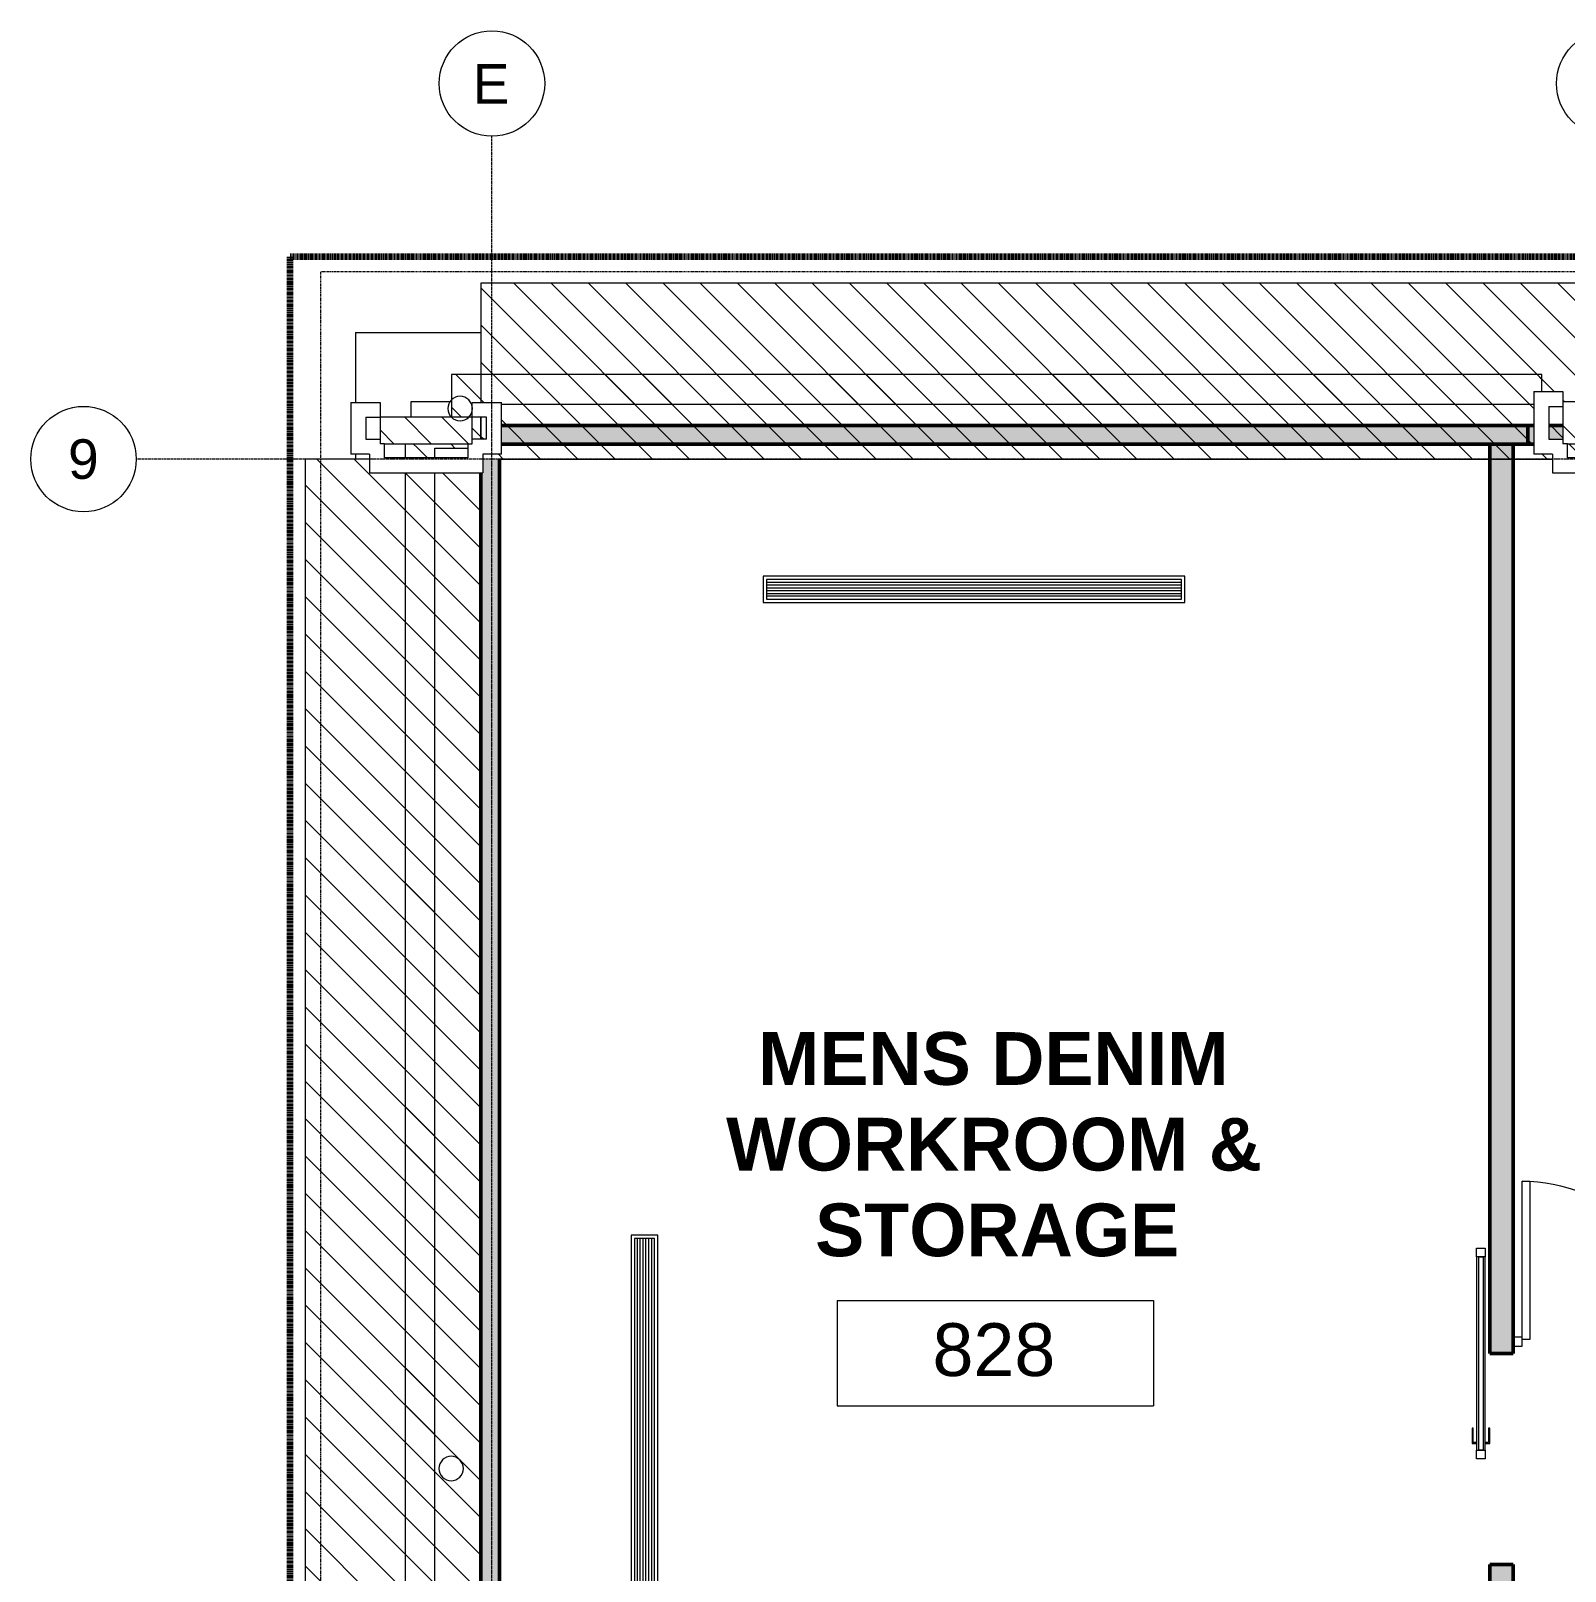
# Model space of a CAD drawing. Header units: inches. Extents: x -956 to 1409, y -1111 to 895.
# Drawn here: x -955.8 to -606.6, y 544.3 to 894.9 of the extents above; entities that cross this region are included whole.
import ezdxf

# ---------------------------------------------------------------- set-up
doc = ezdxf.new("R2010")
doc.units = ezdxf.units.IN
doc.header["$MEASUREMENT"] = 0
for name, pattern in [('Double Dash 3_8_', [0.9999999999999999, 0.3749999999999999, -0.125, 0.125, -0.125, 0.125, -0.125]), ('Double Dash 3_8__2_', [0.9999999999999999, 0.3749999999999999, -0.125, 0.125, -0.125, 0.125, -0.125]), ('Grid Line 1_4_', [0.4374999999999999, 0.2499999999999999, -0.06249999999999999, 0.06249999999999999, -0.06249999999999999])]:
    doc.linetypes.add(name, pattern=pattern)
for name, color, linetype, lineweight in [('A-AREA-IDEN', 2, 'Continuous', 9), ('A-DETL', 90, 'Continuous', 13), ('A-DETL-THIN', 151, 'Continuous', 13), ('A-DOOR', 31, 'Continuous', 13), ('A-FLOR', 192, 'Continuous', 13), ('A-GENM', 13, 'Continuous', 9), ('A-GLAZ-CWMG', 51, 'Continuous', 9), ('A-WALL', 113, 'Continuous', 13), ('A-WALL-PATT', 111, 'Continuous', 13), ('C-PROP-LINE', 91, 'Double Dash 3_8_', 20), ('I-WALL', 2, 'Continuous', 13), ('M-EQPM', 50, 'Continuous', 13), ('S-COLS', 52, 'Continuous', 13), ('S-COLS-SYMB', 171, 'Continuous', 20), ('S-GRID', 1, 'Continuous', 9), ('S-GRID-IDEN', 1, 'Continuous', 9)]:
    doc.layers.add(name, color=color, linetype=linetype, lineweight=lineweight)
doc.styles.add('Arial_1', font='arial.ttf', dxfattribs={"height": 8.999999999999991})
doc.styles.add('Arial_3', font='arial.ttf', dxfattribs={"height": 11.99999999999999})
doc.styles.add('Arial_B', font='arialbd.ttf', dxfattribs={"height": 11.99999999999999})
pattern_1 = [(135, (0, 0), (-4.242640687119286, -4.242640687119285), [])]

# ---------------------------------------------------------------- blocks, each defined once
blk = doc.blocks.new('Decorative-Pier - 8th 9in deep - Standard-V13-8TH FLOOR TELECOM UNDERFLOOR ROUTING PLAN')
at = {"layer": 'A-GENM'}
h = blk.add_hatch(dxfattribs=at)
h.set_pattern_fill('FP_20', color=53, style=0, pattern_type=2)
h.set_pattern_definition([(135, (596.57, -814.3810000000001), (-4.242640687119286, -4.242640687119285), [])])
h.paths.add_polyline_path([(9.500000000077305, -13.49999999999915), (10.49999999999932, -13.49999999999915), (10.49999999999932, -4.000000000154613), (-10.50000000000068, -4.000000000152396), (-10.50000000000068, -13.49999999999915), (1.726787400999569, -13.49999999999915)], flags=0)
at = {"layer": 'A-GENM', "color": 53}
for p, q in [((-17.14113004604804, -1.608869953868796), (-10.5000000000006, -1.608869953868796)), ((-17.14113004604804, -1.608869953868795), (-17.14113004604804, -15.89113004612678)), ((-10.5000000000006, -1.608869953868795), (-10.5000000000006, -5.00000000007342)), ((10.50000000000059, -5.000000000231218), (10.50000000000059, -1.608869954026592)), ((10.50000000000059, -1.608869954026592), (17.14113004604803, -1.608869954026592)), ((17.14113004604803, -15.89113004628458), (17.14113004604803, -1.608869954026591)), ((-13.74999999984342, -5.000000000073423), (-13.74999999984342, -12.49999999992215)), ((-13.74999999984342, -5.000000000073423), (-10.5000000000006, -5.000000000073421)), ((13.7499999998434, -5.000000000231218), (10.50000000000059, -5.000000000231218)), ((13.7499999998434, -12.50000000007995), (13.7499999998434, -5.000000000231218)), ((-13.74999999984342, -12.49999999992215), (-10.5000000000006, -12.49999999992215)), ((-10.5000000000006, -12.49999999992215), (-10.5000000000006, -13.5000000000006)), ((-9.500000000001979, -13.5000000000006), (-10.5000000000006, -13.5000000000006)), ((-9.500000000001979, -16.74999999984341), (-9.500000000001979, -13.5000000000006)), ((9.499999999846752, -13.5000000000006), (10.50000000000059, -13.5000000000006)), ((9.499999999846752, -13.5000000000006), (9.499999999846752, -16.74999999984341)), ((10.50000000000059, -13.5000000000006), (10.50000000000059, -12.50000000007995)), ((13.7499999998434, -12.50000000007995), (10.50000000000059, -12.50000000007995)), ((-12.89113004620661, -15.89113004612678), (-17.14113004604804, -15.89113004612678)), ((-12.89113004620661, -15.89113004612678), (-12.89113004620661, -20.14113004604804)), ((9.499999999846752, -16.74999999984341), (-9.500000000001977, -16.74999999984341)), ((17.14113004604803, -15.89113004628457), (12.89113004605138, -15.89113004628457)), ((12.89113004605137, -15.89113004628457), (12.89113004605137, -20.14113004604804)), ((-12.89113004620661, -20.14113004604804), (12.89113004605137, -20.14113004604804))]:
    blk.add_line(p, q, dxfattribs=at)
at = {"layer": 'S-COLS', "color": 133, "lineweight": 20}
for p, q in [((10.49999999999999, -3.999999999999997), (-10.5, -3.999999999999997)), ((-10.5, -5.000000000073418), (-10.5, -12.49999999992209)), ((10.49999999999999, -12.50000000007994), (10.49999999999999, -5.000000000231265)), ((-9.500000000001979, -13.5), (9.499999999846683, -13.5))]:
    blk.add_line(p, q, dxfattribs=at)
blk = doc.blocks.new('Decorative-Pier - 8th - Standard-V17-8TH FLOOR TELECOM UNDERFLOOR ROUTING PLAN')
at = {"layer": 'A-GENM'}
h = blk.add_hatch(dxfattribs=at)
h.set_pattern_fill('FP_26', color=53, style=0, pattern_type=2)
h.set_pattern_definition([(135, (865.8330000000001, -810.8810000000001), (-4.242640687119286, -4.242640687119285), [])])
h.paths.add_polyline_path([(5.807679873842374, -9.999999999998918), (10.49999999999906, -9.99999999984203), (10.49999999999906, -3.99999999999892), (-10.50000000000094, -3.99999999999892), (-10.50000000000094, -9.999999999998918), (-5.241561867070884, -9.999999999998918)], flags=0)
at = {"layer": 'A-GENM', "color": 53}
for p, q in [((-17.14113004604804, -0.6088699538709593), (-10.5000000000006, -0.6088699538709593)), ((-17.14113004604804, -0.6088699538709593), (-17.14113004604804, -12.39113004612894)), ((-10.5000000000006, -0.6088699538709593), (-10.5000000000006, -4.000000000075585)), ((10.50000000000059, -4.000000000074074), (10.50000000000059, -0.6088699538694485)), ((10.50000000000059, -0.6088699538694485), (17.14113004604803, -0.6088699538694485)), ((17.14113004604803, -12.39113004612743), (17.14113004604803, -0.6088699538694485)), ((-13.74999999984342, -4.000000000075586), (-13.74999999984342, -8.99999999992432)), ((-13.74999999984342, -4.000000000075586), (-10.5000000000006, -4.000000000075586)), ((13.7499999998434, -4.000000000074074), (10.50000000000059, -4.000000000074074)), ((13.7499999998434, -8.999999999922807), (13.7499999998434, -4.000000000074074)), ((-13.74999999984342, -8.99999999992432), (-10.5000000000006, -8.99999999992432)), ((-10.5000000000006, -8.99999999992432), (-10.5000000000006, -10.00000000000059)), ((-9.500000000001979, -10.00000000000059), (-10.5000000000006, -10.00000000000059)), ((-9.500000000001979, -13.24999999984341), (-9.500000000001979, -10.00000000000059)), ((9.499999999846752, -10.00000000000059), (10.50000000000059, -10.00000000000059)), ((9.499999999846752, -10.00000000000059), (9.499999999846752, -13.24999999984341)), ((10.50000000000059, -10.00000000000059), (10.50000000000059, -8.999999999922808)), ((13.7499999998434, -8.999999999922807), (10.50000000000059, -8.999999999922807)), ((-12.89113004620661, -12.39113004612894), (-17.14113004604804, -12.39113004612894)), ((-12.89113004620661, -12.39113004612894), (-12.89113004620661, -16.64113004604804)), ((9.499999999846752, -13.24999999984341), (-9.500000000001977, -13.24999999984341)), ((17.14113004604803, -12.39113004612743), (12.89113004605138, -12.39113004612743)), ((12.89113004605137, -12.39113004612743), (12.89113004605137, -16.64113004604804)), ((-12.89113004620661, -16.64113004604804), (12.89113004605137, -16.64113004604804))]:
    blk.add_line(p, q, dxfattribs=at)
at = {"layer": 'S-COLS', "color": 133, "lineweight": 20}
for p, q in [((10.49999999999999, -3.999999999999997), (-10.5, -3.999999999999997)), ((-10.5, -3.999999999999997), (-10.5, -8.999999999924329)), ((10.49999999999999, -8.999999999922888), (10.49999999999999, -3.999999999999997)), ((-9.500000000001977, -9.999999999999996), (9.499999999846763, -9.999999999999996))]:
    blk.add_line(p, q, dxfattribs=at)
blk = doc.blocks.new('Pipe-Column - Steam - insulated-4697277-8TH FLOOR TELECOM UNDERFLOOR ROUTING PLAN')
at = {"layer": 'S-COLS-SYMB', "color": 133}
for centre, start, end in [((-1.200090385580254e-14, -4.281040529658493e-16), 359.9999999999996, 179.9999999999994), ((-1.209111227524181e-14, -4.281040529658498e-16), 180.0000000000001, 359.9999999999996)]:
    blk.add_arc(centre, 2.781499999999982, start, end, dxfattribs=at)
blk = doc.blocks.new('Pipe-Column - Pipe5STD-4697328-8TH FLOOR TELECOM UNDERFLOOR ROUTING PLAN')
at = {"layer": 'S-COLS-SYMB', "color": 133}
for centre, start, end in [((-1.200090385580254e-14, -4.281040529658493e-16), 359.9999999999996, 179.9999999999994), ((-1.209111227524181e-14, -4.281040529658498e-16), 180.0000000000001, 359.9999999999996)]:
    blk.add_arc(centre, 2.781499999999982, start, end, dxfattribs=at)
blk = doc.blocks.new('Sliding-Warehouse - 4_ x 8_-4532486-8TH FLOOR TELECOM UNDERFLOOR ROUTING PLAN')
at = {"layer": 'A-DOOR', "color": 133, "lineweight": 20}
for p, q in [((-48.00000000000004, -8.687500000000261), (-46.00000000000005, -8.687500000000256)), ((-48.00000000000002, -10.68749999999739), (-48.00000000000004, -8.687500000000261)), ((-46.00000000000005, -8.687500000000256), (-46.00000000000004, -10.68749999999739)), ((-2.000000000000044, -8.687500000000112), (-4.496403249731883e-14, -8.687500000000107)), ((-2.000000000000037, -10.68749999999724), (-2.000000000000044, -8.687500000000112)), ((-4.493488914291338e-14, -8.687500000000107), (-3.847339113960424e-14, -10.68749999999724)), ((-46.00000000000004, -10.68749999999739), (-48.00000000000002, -10.68749999999739)), ((-3.847339113960424e-14, -10.68749999999724), (-2.000000000000037, -10.68749999999724))]:
    blk.add_line(p, q, dxfattribs=at)
at = {"layer": 'A-DOOR', "color": 53, "lineweight": 9}
for p, q in [((-2.000000000000044, -8.687500000000112), (-46.00000000000005, -8.687500000000256)), ((-46.00000000000004, -10.68749999999739), (-2.00000000000004, -10.68749999999724))]:
    blk.add_line(p, q, dxfattribs=at)
at = {"layer": 'A-DOOR', "color": 253}
for p, q in [((-46.00000000000004, -9.187499999999478), (-2.00000000000004, -9.187499999999478)), ((-46.00000000000004, -10.18749999999817), (-46.00000000000004, -9.187499999999478)), ((-2.00000000000004, -10.18749999999817), (-46.00000000000004, -10.18749999999817)), ((-3.50000000000006, -7.687500000000322), (-7.000000000000049, -7.687500000000322)), ((-7.000000000000049, -7.687500000000322), (-7.000000000000049, -7.937500000000323)), ((-7.000000000000049, -7.937500000000323), (-3.750000000000058, -7.937500000000323)), ((-3.750000000000058, -7.937500000000323), (-3.750000000000058, -8.68750000000031)), ((-3.50000000000006, -8.68750000000031), (-3.50000000000006, -7.687500000000322)), ((-2.00000000000004, -9.187499999999478), (-2.00000000000004, -10.18749999999817)), ((-3.750000000000052, -11.43749999999744), (-7.000000000000049, -11.43749999999744)), ((-7.000000000000049, -11.43749999999744), (-7.000000000000049, -11.68749999999744)), ((-7.000000000000049, -11.68749999999744), (-3.500000000000052, -11.68749999999744)), ((-3.750000000000052, -10.68749999999744), (-3.750000000000052, -11.43749999999744)), ((-3.500000000000052, -11.68749999999744), (-3.500000000000052, -10.68749999999744))]:
    blk.add_line(p, q, dxfattribs=at)
blk = doc.blocks.new('Curtain Wall-Store Front-Sgl w swing _ Bar - Store Front Door-3130016-8TH FLOOR TELECOM UNDERFLOOR ROUTING PLAN')
at = {"layer": 'A-DOOR', "color": 133, "lineweight": 20}
for p, q in [((-17.99999999999985, 36.50000000000005), (-16.24999999999985, 36.50000000000004)), ((-17.99999999999991, 1.000000000000426), (-17.99999999999985, 36.50000000000005)), ((-16.24999999999985, 36.50000000000004), (-16.24999999999991, 0.5000000000000514)), ((-16.24999999999991, 0.5000000000000494), (-17.99999999999991, 0.5000000000000521))]:
    blk.add_line(p, q, dxfattribs=at)
at = {"layer": 'A-DOOR', "color": 53, "lineweight": 9}
blk.add_arc((-17.99999999999992, 0.5000000000000334), 36.00000000000002, 359.4999999999994, 89.9999999999995, dxfattribs=at)
blk = doc.blocks.new('Rectangular Mullion - 2_ x 2_ Office Front-V101-8TH FLOOR TELECOM UNDERFLOOR ROUTING PLAN')
at = {"layer": 'A-GLAZ-CWMG', "color": 133, "lineweight": 20}
for p, q in [((-0.9999999999999857, 1.000000000000028), (0.9999999999999857, 1.000000000000028)), ((-0.9999999999999857, -1.000000000000028), (-0.9999999999999857, 1.000000000000028)), ((0.9999999999999857, 1.000000000000028), (0.9999999999999857, -1.000000000000028)), ((0.9999999999999857, -1.000000000000028), (-0.9999999999999857, -1.000000000000028))]:
    blk.add_line(p, q, dxfattribs=at)
blk = doc.blocks.new('Supply Register-Floor - 6_ x 96_-5651195-8TH FLOOR TELECOM UNDERFLOOR ROUTING PLAN')
at = {"layer": 'M-EQPM', "color": 53, "lineweight": 9}
for p, q in [((6.99999999999993, 3.499999999999998), (-89.00000000000003, 3.499999999999998)), ((-89.00000000000003, 3.499999999999998), (-89.00000000000003, -2.5)), ((6.249999999999929, 2.750000000000333), (-88.25000000000003, 2.750000000000333)), ((-88.25000000000003, 2.750000000000333), (-88.25000000000003, -1.75)), ((-88.25000000000003, 2.107142857143142), (6.249999999999932, 2.107142857143142)), ((-88.25000000000003, 1.464285714285952), (6.249999999999932, 1.464285714285952)), ((-88.25000000000003, 0.8214285714287617), (6.249999999999932, 0.8214285714287617)), ((-88.25000000000003, 0.1785714285715714), (6.249999999999932, 0.1785714285715714)), ((6.249999999999938, -1.749999999999999), (6.249999999999938, 2.750000000000333)), ((6.99999999999994, -2.499999999999999), (6.99999999999994, 3.500000000000003)), ((-89.00000000000003, -2.5), (6.999999999999932, -2.5)), ((-88.25000000000003, -0.4642857142856189), (6.249999999999932, -0.4642857142856189)), ((6.249999999999929, -1.107142857142809), (-88.25000000000003, -1.107142857142809)), ((-88.25000000000003, -1.75), (6.249999999999932, -1.75))]:
    blk.add_line(p, q, dxfattribs=at)
blk = doc.blocks.new('Family - ___-850868-8TH FLOOR TELECOM UNDERFLOOR ROUTING PLAN')
at = {"layer": 'C-PROP-LINE', "color": 133, "linetype": 'Double Dash 3_8__2_'}
for p, q in [((-889.8882314709057, 840.0105355678988), (-889.8882314709081, -554.0792861473874)), ((934.111768529094, 840.0105355678934), (-889.8882314709057, 840.0105355678988))]:
    blk.add_line(p, q, dxfattribs=at)
blk = doc.blocks.new('Grid - Grid Head - Circle-20770-8TH FLOOR TELECOM UNDERFLOOR ROUTING PLAN')
at = {"layer": 'S-GRID-IDEN', "color": 53}
blk.add_circle((0, 0), 0.1250000000000001, dxfattribs=at)
blk = doc.blocks.new('18433_1 - AEO NY - CENTRAL_rvt-1-8TH FLOOR TELECOM UNDERFLOOR ROUTING PLAN')
at = {"layer": 'A-WALL-PATT', "lineweight": 9}
h = blk.add_hatch(dxfattribs=at)
h.set_pattern_fill('FP_1', color=53, style=0, pattern_type=2)
h.set_pattern_definition(pattern_1)
h.paths.add_polyline_path([(810.1479164094899, 797.3807138526078), (814.1479164094893, 797.3807138526078), (814.1479164094893, 837.3807138526078), (-853.3520835905114, 837.3807138526132), (-853.3520835905114, 810.2718438987434), (-848.6914638471816, 810.2718438987434), (-848.6914638471816, 798.4895838064856), (-852.9414638471782, 798.4895838064856), (-852.9414638471782, 797.3807138526131), (-609.4610296846755, 797.3807138526124), (-609.4610296846755, 798.4895838064065), (-613.7110296845168, 798.4895838064065), (-613.7110296845168, 812.7718438986644), (-607.0698996384689, 812.7718438986644), (-607.0698996384689, 810.3807138525334), (-586.0698996384689, 810.3807138525334), (-586.0698996384689, 812.7718438985067), (-579.4287695924208, 812.7718438985067), (-579.4287695924208, 798.4895838062488), (-583.6787695924174, 798.4895838062488), (-583.6787695924174, 797.3807138526124), (-357.7110296846789, 797.3807138526115), (-357.7110296846789, 798.4895838064842), (-361.9610296845202, 798.4895838064842), (-361.9610296845202, 812.7718438987424), (-355.3198996384723, 812.7718438987424), (-355.3198996384723, 810.3807138526112), (-334.3198996384721, 810.3807138526112), (-334.3198996384721, 812.7718438985845), (-327.6787695924242, 812.7718438985845), (-327.6787695924242, 798.4895838063266), (-331.9287695924208, 798.4895838063266), (-331.9287695924208, 797.3807138526115), (-103.211029684679, 797.3807138526107), (-103.211029684679, 798.4895838064838), (-107.4610296845205, 798.4895838064838), (-107.4610296845205, 812.7718438987417), (-100.8198996384724, 812.7718438987417), (-100.8198996384724, 810.3807138526106), (-79.81989963847239, 810.3807138526106), (-79.81989963847239, 812.7718438985838), (-73.1787695924243, 812.7718438985838), (-73.1787695924243, 798.4895838063259), (-77.42876959242095, 798.4895838063259), (-77.42876959242095, 797.3807138526107), (98.2889703153193, 797.3807138526101), (98.2889703153193, 798.4895838064831), (94.03897031547767, 798.4895838064831), (94.03897031547767, 812.771843898741), (100.6801003615254, 812.771843898741), (100.6801003615258, 810.3807138526099), (121.6801003615256, 810.3807138526099), (121.6801003615263, 812.7718438985831), (128.3212304075742, 812.7718438985831), (128.3212304075742, 798.4895838063252), (124.071230407577, 798.4895838063252), (124.071230407577, 797.38071385261), (352.7889703153177, 797.3807138526093), (352.7889703153177, 798.4895838064821), (348.538970315476, 798.4895838064821), (348.538970315476, 812.77184389874), (355.180100361524, 812.77184389874), (355.180100361524, 810.3807138526089), (376.180100361524, 810.3807138526089), (376.180100361524, 812.7718438985822), (382.8212304075722, 812.7718438985822), (382.8212304075722, 798.4895838063243), (378.5712304075754, 798.4895838063243), (378.5712304075754, 797.3807138526091), (808.2729164094906, 797.3807138526078)], flags=0)
h.paths.add_polyline_path([(-606.0698996384708, 797.63071385269), (-587.0698996386258, 797.63071385269), (-587.0698996386221, 800.8807138525333), (-606.0698996384708, 800.8807138525333), (-606.0698996384708, 798.4895838064065)], flags=0)
h.paths.add_polyline_path([(356.180100361522, 797.6307138527654), (375.1801003613673, 797.6307138527654), (375.1801003613707, 800.8807138526089), (356.180100361522, 800.8807138526089), (356.180100361522, 798.4895838064821)], flags=0)
h.paths.add_polyline_path([(120.6801003613689, 797.6307138527663), (120.6801003613727, 800.8807138526099), (101.6801003615238, 800.8807138526099), (101.6801003615238, 797.6307138527663), (112.3083591809787, 797.6307138527663)], flags=0)
h.paths.add_polyline_path([(-86.57799215545963, 797.630713852767), (-80.81989963862905, 797.630713852767), (-80.81989963862564, 800.8807138526106), (-99.81989963847433, 800.8807138526106), (-99.81989963847433, 797.630713852767), (-97.62723389637289, 797.630713852767)], flags=0)
h.paths.add_polyline_path([(-340.7105521964641, 797.6307138527677), (-335.319899638629, 797.6307138527677), (-335.3198996386255, 800.880713852611), (-354.3198996384742, 800.880713852611), (-354.3198996384742, 797.6307138527677), (-351.7597939373773, 797.6307138527677)], flags=0)
h.paths.add_polyline_path([(620.5734792629876, 797.7395838065598), (604.7889703153177, 797.7395838065598), (604.7889703153177, 801.9895838064789), (600.538970315476, 801.9895838064789), (600.538970315476, 813.7718438987371), (607.1801003615243, 813.7718438987371), (607.1801003615243, 810.3807138526081), (628.1801003615243, 810.380713852765), (628.1801003615243, 813.7718438987384), (634.8212304075726, 813.7718438987384), (634.8212304075726, 801.9895838064806), (630.5712304075757, 801.9895838064806), (630.5712304075757, 797.7395838065598), (627.180100361371, 797.7395838065598)], flags=0)
h.paths.add_polyline_path([(608.1801003615224, 801.1307138527645), (627.1801003613707, 801.1307138527645), (627.180100361371, 804.3807138526081), (608.1801003615224, 804.3807138526081), (608.1801003615224, 801.9895838064789)], flags=0)
h.paths.add_polyline_path([(-609.4610296846755, 801.8807138523802), (-607.0698996384689, 801.8807138526112), (-607.0698996384689, 809.38071385246), (-610.3198996383123, 809.38071385246), (-610.3198996383123, 801.8807138526114)], flags=0)
h.paths.add_polyline_path([(-586.0698996384689, 801.8807138524535), (-582.8198996386253, 801.8807138524535), (-582.8198996386253, 809.3807138523022), (-586.0698996384689, 809.3807138523022), (-586.0698996384689, 805.1307138524558)], flags=0)
h.paths.add_polyline_path([(352.7889703153177, 801.8807138524556), (355.180100361524, 801.8807138526868), (355.180100361524, 809.3807138525355), (351.9301003616807, 809.3807138525355), (351.9301003616807, 801.8807138526869)], flags=0)
h.paths.add_polyline_path([(98.2889703153193, 801.8807138524566), (100.6801003615258, 801.8807138526878), (100.6801003615258, 809.3807138525365), (97.43010036168253, 809.3807138525365), (97.43010036168253, 801.8807138526878)], flags=0)
h.paths.add_polyline_path([(-103.211029684679, 801.8807138524572), (-100.8198996384724, 801.8807138526885), (-100.8198996384724, 809.3807138525372), (-104.0698996383158, 809.3807138525372), (-104.0698996383158, 801.8807138526881)], flags=0)
h.paths.add_polyline_path([(-357.7110296846789, 801.8807138524579), (-355.3198996384723, 801.8807138526889), (-355.3198996384723, 809.3807138525377), (-358.5698996383157, 809.3807138525377), (-358.5698996383157, 801.8807138526892)], flags=0)
h.paths.add_polyline_path([(376.180100361524, 801.880713852529), (379.4301003613675, 801.880713852529), (379.4301003613675, 809.3807138523778), (376.180100361524, 809.3807138523778), (376.180100361524, 805.1307138525318)], flags=0)
h.paths.add_polyline_path([(123.3576009218918, 801.8807138525299), (124.9301003613692, 801.8807138525299), (124.9301003613692, 809.3807138523786), (121.6801003615256, 809.3807138523786), (121.6801003615256, 801.8807138525299)], flags=0)
h.paths.add_polyline_path([(-77.42876959242095, 801.8807138525306), (-76.569899638629, 801.8807138525306), (-76.569899638629, 809.3807138523792), (-79.81989963847239, 809.3807138523792), (-79.81989963847239, 801.8807138525306)], flags=0)
h.paths.add_polyline_path([(-334.3198996384721, 801.8807138525312), (-331.0698996386287, 801.8807138525312), (-331.0698996386287, 809.3807138523799), (-334.3198996384721, 809.3807138523799), (-334.3198996384721, 805.1307138525339)], flags=0)
h.paths.add_polyline_path([(-852.9414638471782, 801.8807138526902), (-852.0825938933863, 801.8807138526902), (-852.0825938933863, 806.880713852539), (-853.3520835905114, 806.880713852539), (-853.3520835905114, 801.8807138526902)], flags=0)
h.paths.add_polyline_path([(604.7889703153177, 805.3807138524525), (607.1801003615243, 805.3807138526837), (607.1801003615243, 810.3807138526081), (603.9301003616811, 810.3807138525324), (603.9301003616811, 805.3807138526836)], flags=0)
h.paths.add_polyline_path([(630.5712304075757, 805.3807138526851), (631.4301003613675, 805.3807138526851), (631.4301003613675, 810.3807138525339), (628.1801003615243, 810.380713852765), (628.1801003615243, 805.3807138526851)], flags=0)
h = blk.add_hatch(dxfattribs=at)
h.set_pattern_fill('FP_1', color=53, style=0, pattern_type=2)
h.set_pattern_definition(pattern_1)
h.paths.add_polyline_path([(783.39791640949, 797.3807138526078), (810.1479164094895, 797.3807138526078), (810.1479164094895, 837.3807138526078), (-853.3520835905114, 837.3807138526132), (-853.3520835905117, 810.2718438987434), (-848.6914638471816, 810.2718438987434), (-848.6914638471816, 798.4895838064856), (-852.9414638471782, 798.4895838064856), (-852.9414638471782, 797.3807138526131), (-609.4610296846755, 797.3807138526124), (-609.4610296846755, 798.4895838064065), (-613.7110296845168, 798.4895838064065), (-613.7110296845168, 812.7718438986644), (-607.0698996384689, 812.7718438986644), (-607.0698996384689, 810.3807138525334), (-586.0698996384689, 810.3807138525334), (-586.0698996384689, 812.7718438985067), (-579.4287695924208, 812.7718438985067), (-579.4287695924208, 798.4895838062488), (-583.6787695924174, 798.4895838062488), (-583.6787695924174, 797.3807138526124), (-357.7110296846789, 797.3807138526115), (-357.7110296846789, 798.4895838064842), (-361.9610296845202, 798.4895838064842), (-361.9610296845202, 812.7718438987424), (-355.3198996384723, 812.7718438987424), (-355.3198996384723, 810.3807138526112), (-334.3198996384721, 810.3807138526112), (-334.3198996384721, 812.7718438985845), (-327.6787695924242, 812.7718438985845), (-327.6787695924242, 798.4895838063266), (-331.9287695924208, 798.4895838063266), (-331.9287695924208, 797.3807138526115), (-103.211029684679, 797.3807138526107), (-103.211029684679, 798.4895838064838), (-107.4610296845205, 798.4895838064838), (-107.4610296845205, 812.7718438987417), (-100.8198996384724, 812.7718438987417), (-100.8198996384724, 810.3807138526106), (-79.81989963847239, 810.3807138526106), (-79.81989963847239, 812.7718438985838), (-73.1787695924243, 812.7718438985838), (-73.1787695924243, 798.4895838063259), (-77.42876959242095, 798.4895838063259), (-77.42876959242095, 797.3807138526107), (98.2889703153193, 797.3807138526101), (98.2889703153193, 798.4895838064831), (94.03897031547767, 798.4895838064831), (94.03897031547767, 812.771843898741), (100.6801003615254, 812.771843898741), (100.6801003615258, 810.3807138526099), (121.6801003615256, 810.3807138526099), (121.6801003615263, 812.7718438985831), (128.3212304075742, 812.7718438985831), (128.3212304075742, 798.4895838063252), (124.071230407577, 798.4895838063252), (124.071230407577, 797.38071385261), (352.7889703153177, 797.3807138526093), (352.7889703153177, 798.4895838064821), (348.538970315476, 798.4895838064821), (348.538970315476, 812.77184389874), (355.180100361524, 812.77184389874), (355.180100361524, 810.3807138526089), (376.180100361524, 810.3807138526089), (376.180100361524, 812.7718438985822), (382.8212304075722, 812.7718438985822), (382.8212304075722, 798.4895838063243), (378.5712304075754, 798.4895838063243), (378.5712304075754, 797.3807138526091), (779.1479164094898, 797.380713852608)], flags=0)
h.paths.add_polyline_path([(-605.8923539783817, 797.63071385269), (-587.0698996386258, 797.63071385269), (-587.0698996386221, 800.8807138525333), (-606.0698996384708, 800.8807138525333), (-606.0698996384708, 797.63071385269)], flags=0)
h.paths.add_polyline_path([(375.1801003613673, 797.6307138527654), (375.1801003613707, 800.8807138526089), (356.180100361522, 800.8807138526089), (356.180100361522, 797.6307138527654), (366.4409192219831, 797.6307138527654)], flags=0)
h.paths.add_polyline_path([(120.6801003613689, 797.6307138527663), (120.6801003613727, 800.8807138526099), (101.6801003615238, 800.8807138526099), (101.6801003615238, 797.6307138527663), (112.3083591809787, 797.6307138527663)], flags=0)
h.paths.add_polyline_path([(-99.81989963847433, 797.630713852767), (-80.81989963862905, 797.630713852767), (-80.81989963862564, 800.8807138526106), (-99.81989963847433, 800.8807138526106), (-99.81989963847433, 798.4895838064838)], flags=0)
h.paths.add_polyline_path([(-351.7597939373773, 797.6307138527677), (-335.319899638629, 797.6307138527677), (-335.3198996386255, 800.880713852611), (-354.3198996384742, 800.880713852611), (-354.3198996384742, 797.6307138527677)], flags=0)
h.paths.add_polyline_path([(628.180100361525, 797.7395838065598), (604.7889703153177, 797.7395838065598), (604.7889703153177, 801.9895838064789), (600.538970315476, 801.9895838064789), (600.538970315476, 813.7718438987371), (607.1801003615243, 813.7718438987371), (607.1801003615243, 810.3807138526081), (628.1801003615243, 810.380713852765), (628.1801003615243, 813.7718438987384), (634.8212304075726, 813.7718438987384), (634.8212304075726, 801.9895838064806), (630.5712304075757, 801.9895838064806), (630.5712304075757, 797.7395838065598)], flags=0)
h.paths.add_polyline_path([(608.1801003615224, 801.1307138527645), (627.1801003613707, 801.1307138527645), (627.180100361371, 804.3807138526081), (608.1801003615224, 804.3807138526081), (608.1801003615224, 801.9895838064789)], flags=0)
h.paths.add_polyline_path([(-609.4610296846755, 801.8807138523802), (-607.0698996384689, 801.8807138526112), (-607.0698996384689, 809.38071385246), (-610.3198996383123, 809.38071385246), (-610.3198996383123, 801.8807138526114)], flags=0)
h.paths.add_polyline_path([(-583.6787695924174, 801.8807138524535), (-582.8198996386253, 801.8807138524535), (-582.8198996386253, 809.3807138523022), (-586.0698996384689, 809.3807138523022), (-586.0698996384689, 801.8807138524535), (-583.7938704965554, 801.8807138524535)], flags=0)
h.paths.add_polyline_path([(352.7889703153177, 801.8807138524556), (355.180100361524, 801.8807138526868), (355.180100361524, 809.3807138525355), (351.9301003616807, 809.3807138525355), (351.9301003616807, 801.8807138526869)], flags=0)
h.paths.add_polyline_path([(98.2889703153193, 801.8807138524566), (100.6801003615258, 801.8807138526878), (100.6801003615258, 809.3807138525365), (97.43010036168253, 809.3807138525365), (97.43010036168253, 801.8807138526878)], flags=0)
h.paths.add_polyline_path([(-103.211029684679, 801.8807138524572), (-100.8198996384724, 801.8807138526885), (-100.8198996384724, 809.3807138525372), (-104.0698996383158, 809.3807138525372), (-104.0698996383158, 801.8807138526881)], flags=0)
h.paths.add_polyline_path([(-357.7110296846789, 801.8807138524579), (-355.3198996384723, 801.8807138526889), (-355.3198996384723, 809.3807138525377), (-358.5698996383157, 809.3807138525377), (-358.5698996383157, 801.8807138526892)], flags=0)
h.paths.add_polyline_path([(379.4301003613675, 801.880713852529), (379.4301003613675, 809.3807138523778), (376.180100361524, 809.3807138523778), (376.180100361524, 801.880713852529), (378.5712304075754, 801.880713852529)], flags=0)
h.paths.add_polyline_path([(121.6801003615256, 801.8807138525299), (124.9301003613692, 801.8807138525299), (124.9301003613692, 809.3807138523786), (121.6801003615256, 809.3807138523786), (121.6801003615256, 805.1307138525328)], flags=0)
h.paths.add_polyline_path([(-79.81989963847239, 801.8807138525306), (-76.569899638629, 801.8807138525306), (-76.569899638629, 809.3807138523792), (-79.81989963847239, 809.3807138523792), (-79.81989963847239, 805.1307138525334)], flags=0)
h.paths.add_polyline_path([(-331.0698996386287, 801.8807138525312), (-331.0698996386287, 809.3807138523799), (-334.3198996384721, 809.3807138523799), (-334.3198996384721, 801.8807138525312), (-331.9287695924208, 801.8807138525312)], flags=0)
h.paths.add_polyline_path([(-853.3520835905117, 801.8807138526902), (-852.0825938933863, 801.8807138526902), (-852.0825938933863, 806.880713852539), (-853.3520835905117, 806.880713852539), (-853.3520835905117, 803.150203549975)], flags=0)
h.paths.add_polyline_path([(604.7889703153177, 805.3807138524525), (607.1801003615243, 805.3807138526837), (607.1801003615243, 810.3807138526081), (603.9301003616811, 810.3807138525324), (603.9301003616811, 805.3807138526836)], flags=0)
h.paths.add_polyline_path([(630.5712304075757, 805.3807138526851), (631.4301003613675, 805.3807138526851), (631.4301003613675, 810.3807138525339), (628.1801003615243, 810.380713852765), (628.1801003615243, 805.3807138526851)], flags=0)
h = blk.add_hatch(dxfattribs=at)
h.set_pattern_fill('FP_1', color=53, style=0, pattern_type=2)
h.set_pattern_definition(pattern_1)
h.paths.add_polyline_path([(-856.3325938933828, 799.8807138526125), (-856.3325938933828, 800.8807138526131), (-860.1020835905111, 800.8807138526131), (-860.1020835905111, 799.8807138526125), (-858.5825938928193, 799.8807138526125)], flags=0)
h.paths.add_polyline_path([(-855.3325938932295, 806.8807138527702), (-855.3325938932292, 810.2718438987434), (-853.3520835905114, 810.2718438987434), (-853.3520835905114, 816.6307138526131), (-860.1020835905111, 816.6307138526131), (-860.1020835905111, 806.8807138526131), (-859.5828528209529, 806.8807138527702)], flags=0)
h.paths.add_polyline_path([(-855.3325938932295, 801.8807138526902), (-853.3520835905114, 801.8807138526902), (-853.3520835905114, 806.880713852539), (-855.3325938932295, 806.8807138527702), (-855.3325938932295, 805.130713852693)], flags=0)
h = blk.add_hatch(dxfattribs=at)
h.set_pattern_fill('FP_1', color=53, style=0, pattern_type=2)
h.set_pattern_definition(pattern_1)
h.paths.add_polyline_path([(-616.941595719295, 809.8807138526124), (-613.7110296845168, 809.8807138526124), (-613.7110296845168, 812.7718438986644), (-611.8520835905114, 812.7718438986644), (-611.8520835905114, 816.6307138526123), (-853.3520835905114, 816.6307138526131), (-853.3520835905114, 810.2718438987434), (-848.6914638471816, 810.2718438987434), (-848.6914638471816, 809.8807138526133), (-661.1385626829481, 809.8807138526126)], flags=0)
at = {"layer": 'A-WALL-PATT'}
for points in [[(-613.7110296845168, 800.7557138526124), (-613.7110296845168, 805.0057138526126), (-848.6914638471816, 805.0057138526131), (-848.6914638471816, 800.7557138526132), (-616.941595719295, 800.7557138526124)], [(-849.1333335905134, -229.6192861473876), (-849.1333335905117, 797.3807138526131), (-852.9414638471782, 797.3807138526131), (-852.9414638471782, 794.2395838065648), (-853.3833335905119, 794.2395838065648), (-853.3600553489696, 535.3968438986672), (-851.2109535444641, 535.3968438986672), (-851.2109535444641, 509.6145838064089), (-853.3833335905123, 509.6145838064089), (-853.3676016001873, 287.3968438986656), (-851.2109535444645, 287.3968438986656), (-851.2109535444645, 261.6145838064073), (-853.3833335905127, 261.6145838064073), (-853.3752315295939, 36.64684389866738), (-851.2109535444648, 36.64684389866738), (-851.2109535444648, 10.86458380640965), (-853.3833335905131, 10.86458380640965), (-853.3829299229733, -216.3531561013361), (-851.2109535444652, -216.3531561013361), (-851.2109535444652, -229.6192861473876)]]:
    blk.add_hatch(color=253, dxfattribs=at).paths.add_polyline_path(points, flags=0)
h = blk.add_hatch(color=253, dxfattribs=at)
h.paths.add_polyline_path([(-90.60208359051096, 800.755713852611), (-90.60208359051096, 800.8807138526106), (-99.81989963854987, 800.8807138526106), (-99.81989963854987, 800.755713852611), (-97.62723389637289, 800.755713852611)], flags=0)
h.paths.add_polyline_path([(-108.6764756372861, 800.755713852611), (-107.4610296845205, 800.755713852611), (-107.4610296845205, 805.0057138526109), (-327.6787695924242, 805.0057138526117), (-327.6787695924242, 800.7557138526115), (-130.7749591191125, 800.7557138526112)], flags=0)
h.paths.add_polyline_path([(-340.7105521964641, 800.7557138526115), (-335.3198996386255, 800.7557138526115), (-335.3198996386255, 800.880713852611), (-354.3198996385498, 800.880713852611), (-354.3198996385498, 800.7557138526117), (-351.7597939373773, 800.7557138526115)], flags=0)
h.paths.add_polyline_path([(-395.9567609010303, 800.7557138526117), (-361.9610296845202, 800.7557138526117), (-361.9610296845202, 805.0057138526117), (-579.4287695924208, 805.0057138526124), (-579.4287695924208, 800.7557138526122), (-440.1537278646832, 800.7557138526118)], flags=0)
h.paths.add_polyline_path([(-606.0698996385464, 800.7557138526124), (-587.0698996386221, 800.7557138526124), (-587.0698996386221, 800.8807138525333), (-606.0698996385464, 800.8807138525333)], flags=0)
h.paths.add_polyline_path([(-613.7110296845168, 800.7557138526124), (-613.7110296845168, 805.0057138526126), (-615.073806167102, 805.0057138526126), (-615.073806167102, 800.7557138526124)], flags=0)
h.paths.add_polyline_path([(-607.3775919459806, 801.8807138523802), (-607.0698996384689, 801.8807138526112), (-607.0698996384689, 805.0057138526126), (-610.3198996383123, 805.0057138526126), (-610.3198996383123, 801.8807138526114), (-609.4610296846755, 801.8807138523802)], flags=0)
h.paths.add_polyline_path([(-583.6787695924174, 801.8807138524535), (-582.8198996386253, 801.8807138524535), (-582.8198996386253, 805.0057138526124), (-586.0698996384689, 805.0057138526126), (-586.0698996384689, 801.8807138524535), (-583.7938704965554, 801.8807138524535)], flags=0)
h.paths.add_polyline_path([(-101.1275919459842, 801.8807138524572), (-100.8198996384724, 801.8807138526885), (-100.8198996384724, 805.0057138526109), (-104.0698996383158, 805.0057138526109), (-104.0698996383158, 801.8807138526882), (-103.211029684679, 801.8807138526885)], flags=0)
h.paths.add_polyline_path([(-355.627591945984, 801.8807138524579), (-355.3198996384723, 801.8807138526889), (-355.3198996384723, 805.0057138526117), (-358.5698996383157, 805.0057138526117), (-358.5698996383157, 801.8807138526889), (-357.7110296846789, 801.8807138524579)], flags=0)
h.paths.add_polyline_path([(-331.9287695924208, 801.8807138525312), (-331.0698996386287, 801.8807138525312), (-331.0698996386287, 805.0057138526117), (-334.3198996384721, 805.0057138526117), (-334.3198996384721, 801.8807138525312)], flags=0)
at = {"layer": 'A-WALL-PATT', "lineweight": 9}
h = blk.add_hatch(dxfattribs=at)
h.set_pattern_fill('FP_1', color=53, style=0, pattern_type=2)
h.set_pattern_definition(pattern_1)
h.paths.add_polyline_path([(-870.6020835905124, 799.8807138526125), (-860.1020835905111, 799.8807138526125), (-860.1020835905111, 800.8807138526131), (-870.6020835905124, 800.8807138526131)], flags=0)
h = blk.add_hatch(dxfattribs=at)
h.set_pattern_fill('FP_1', color=53, style=0, pattern_type=2)
h.set_pattern_definition(pattern_1)
h.paths.add_polyline_path([(-870.6020835905124, -505.8692861473887), (-863.8520835905124, -505.8692861473887), (-863.8520835905124, -246.3854161934355), (-867.2432136366424, -246.3854161934355), (-867.2432136366424, -239.7442861473876), (-863.8520835905124, -239.7442861473876), (-863.8520835906703, -218.7442861473876), (-867.2432136366438, -218.7442861473876), (-867.2432136366438, -212.1031561013393), (-863.8520835905124, -212.1031561013393), (-863.8520835905124, 6.61458380656802), (-867.243213636642, 6.61458380656802), (-867.243213636642, 13.25571385261594), (-863.8520835905124, 13.25571385261594), (-863.85208359067, 34.25571385261593), (-867.2432136366434, 34.25571385261593), (-867.2432136366434, 40.89684389866419), (-863.8520835905124, 40.89684389866419), (-863.8520835905124, 257.364583806566), (-867.2432136366417, 257.364583806566), (-867.2432136366417, 264.0057138526141), (-863.8520835905124, 264.0057138526141), (-863.8520835906697, 285.0057138526141), (-867.2432136366432, 285.0057138526141), (-867.2432136366431, 291.6468438986622), (-863.8520835905124, 291.6468438986622), (-863.8520835905124, 505.3645838065676), (-867.2432136366414, 505.3645838065676), (-867.2432136366414, 512.0057138526157), (-863.8520835905124, 512.0057138526157), (-863.8520835906693, 533.0057138526157), (-867.2432136366427, 533.0057138526157), (-867.2432136366427, 539.6468438986636), (-863.8520835905124, 539.6468438986636), (-863.8520835905124, 794.2395838065648), (-870.6020835905124, 794.2395838065648), (-870.6020835905124, -449.8407504660731)], flags=0)
h.paths.add_polyline_path([(-870.6020835905124, 797.6307138527695), (-863.8520835905124, 797.6307138527695), (-863.8520835905124, 799.8807138526125), (-870.6020835905124, 799.8807138526125)], flags=0)
at = {"layer": 'A-WALL-PATT', "lineweight": 5}
h = blk.add_hatch(color=9, dxfattribs=at)
h.paths.add_polyline_path([(-623.7613061671037, -218.7442861473869), (-618.3863061671038, -218.7442861473865), (-618.3863061671036, -197.8325717271715), (-623.7613061671035, -197.8325717271715), (-623.7613061671035, -207.8437919637816)], flags=0)
h.paths.add_polyline_path([(-623.7613061671035, -149.8325717271711), (-618.3863061671035, -149.8325717271711), (-618.3863061671032, 102.7557138526119), (-623.7613061671032, 102.7557138526119), (-623.7613061671035, -142.6192861473882)], flags=0)
h.paths.add_polyline_path([(-623.761306167103, 150.7557138526119), (-618.3863061671032, 150.7557138526119), (-618.3863061671032, 168.130713852612), (-623.7613061671028, 168.130713852612), (-623.761306167103, 154.755713852612)], flags=0)
h.paths.add_polyline_path([(-623.7613061671028, 216.130713852612), (-618.3863061671029, 216.130713852612), (-618.3863061671025, 545.8221203812451), (-623.7613061671025, 545.8221203812451), (-623.7613061671028, 227.7507333403428)], flags=0)
h.paths.add_polyline_path([(-618.3863061671022, 593.822120381245), (-618.3863061671019, 800.7557138526124), (-623.761306167102, 800.7557138526124), (-623.7613061671024, 593.822120381245)], flags=0)
at = {"layer": 'A-WALL-PATT', "lineweight": 9}
h = blk.add_hatch(dxfattribs=at)
h.set_pattern_fill('FP_1', color=53, style=0, pattern_type=2)
h.set_pattern_definition(pattern_1)
h.paths.add_polyline_path([(-863.8520835905134, -239.7442861473876), (-863.8520835905134, -242.9942861472308), (-858.8520835903578, -242.9942861464794), (-858.8520835905889, -239.7442861473876), (-862.2771772234721, -239.7442861473876)], flags=0)
h.paths.add_polyline_path([(-863.8520835905134, -218.7442861473876), (-858.8520835905904, -218.7442861473876), (-858.8520835905904, -215.494286147544), (-863.8520835904391, -215.494286147544)], flags=0)
h.paths.add_polyline_path([(-863.8520835905128, 13.25571385261594), (-863.8520835905128, 10.00571385277271), (-858.8520835903573, 10.00571385352407), (-858.8520835905886, 13.25571385261594), (-862.1020835904314, 13.25571385261594)], flags=0)
h.paths.add_polyline_path([(-863.8520835905128, 34.25571385261593), (-858.8520835905899, 34.25571385261593), (-858.8520835905899, 37.5057138524595), (-863.8520835904387, 37.5057138524595)], flags=0)
h.paths.add_polyline_path([(-863.8520835905127, 264.0057138526141), (-863.8520835905127, 260.7557138527706), (-858.8520835905882, 260.7557138527706), (-858.8520835905883, 264.0057138526141), (-862.1020835904318, 264.0057138526141)], flags=0)
h.paths.add_polyline_path([(-863.8520835905127, 285.0057138526141), (-858.8520835905899, 285.0057138526141), (-858.8520835905899, 288.2557138524575), (-863.8520835904385, 288.2499729659157)], flags=0)
h.paths.add_polyline_path([(-863.8520835905122, 512.0057138526157), (-863.8520835905122, 508.7557138527721), (-858.8520835905879, 508.7557138527721), (-858.8520835905879, 512.0057138526157), (-862.1020835904314, 512.0057138526157)], flags=0)
h.paths.add_polyline_path([(-863.8520835905122, 533.0057138526157), (-858.8520835905892, 533.0057138526157), (-858.8520835905892, 536.2557138524589), (-863.8520835904378, 536.2557138524589)], flags=0)
h.paths.add_polyline_path([(-853.3520835905138, -546.1192861473882), (-853.3590003477688, -242.1354161935938), (-855.4609535443843, -242.1354161935938), (-855.4609535443843, -246.3854161934355), (-867.2432136366424, -246.3854161934355), (-867.2432136366424, -239.7442861473879), (-863.8520835905134, -239.7442861473876), (-863.8520835905134, -218.7442861473876), (-867.2432136366438, -218.7442861473869), (-867.2432136366438, -212.1031561013393), (-855.4609535443859, -212.1031561013393), (-855.4609535443859, -216.3531561013361), (-853.3520835905132, -216.3531561013361), (-853.3649226324127, 10.86458380640965), (-855.4609535443839, 10.86458380640965), (-855.4609535443839, 6.61458380656802), (-867.243213636642, 6.61458380656802), (-867.243213636642, 13.2557138526156), (-863.8520835905128, 13.25571385261594), (-863.8520835905128, 34.25571385261593), (-867.2432136366434, 34.25571385261662), (-867.2432136366434, 40.89684389866419), (-855.4609535443852, 40.89684389866419), (-855.4609535443852, 36.64684389866738), (-853.3520835905127, 36.64684389866738), (-853.3707922485172, 261.6145838064073), (-855.4609535443839, 261.6145838064073), (-855.4609535443839, 257.364583806566), (-867.2432136366417, 257.364583806566), (-867.2432136366417, 264.0057138526134), (-863.8520835905127, 264.0057138526141), (-863.8520835905127, 285.0057138526141), (-867.2432136366432, 285.0057138526148), (-867.2432136366431, 291.6468438986622), (-855.4609535443852, 291.6468438986622), (-855.4609535443852, 287.3968438986656), (-853.3520835905124, 287.3968438986656), (-853.3765974919626, 509.6145838064089), (-855.4609535443832, 509.6145838064089), (-855.4609535443832, 505.3645838065676), (-867.2432136366414, 505.3645838065676), (-867.2432136366414, 512.005713852615), (-863.8520835905122, 512.0057138526157), (-863.8520835905122, 533.0057138526157), (-867.2432136366427, 533.0057138526164), (-867.2432136366427, 539.6468438986636), (-855.4609535443847, 539.6468438986636), (-855.4609535443847, 535.3968438986672), (-853.3520835905118, 535.3968438986672), (-853.3832600621869, 794.2395838065648), (-878.7237239394361, 794.2395838065648), (-878.7237239394361, 797.3807138526132), (-893.3520835905115, 797.3807138526132), (-893.3520835905135, -546.1192861473878), (-879.8534828042028, -546.1192861473882)], flags=0)
h.paths.add_polyline_path([(-857.8520835905132, -238.7442861473895), (-854.6020835906698, -238.7442861473895), (-854.6020835906698, -219.7442861475408), (-857.8520835905132, -219.7442861475408), (-857.8520835905132, -235.4942861473866)], flags=0)
h.paths.add_polyline_path([(-854.6020835906695, 14.25571385261401), (-854.6020835906695, 33.25571385246268), (-857.8520835905127, 33.25571385246268), (-857.8520835905127, 14.25571385261401), (-855.4609535443839, 14.25571385261401)], flags=0)
h.paths.add_polyline_path([(-857.8520835905127, 265.0057138526122), (-854.6020835906692, 265.0057138526122), (-854.6020835906692, 284.0057138524607), (-857.8520835905127, 284.0057138524609), (-857.8520835905127, 268.255713852614)], flags=0)
h.paths.add_polyline_path([(-855.4609535443832, 513.0057138526136), (-854.6020835906688, 513.0057138526136), (-854.6020835906688, 532.0057138524622), (-857.852083590512, 532.0057138524622), (-857.852083590512, 513.0057138526136)], flags=0)
at = {"layer": 'A-DETL-THIN', "color": 53, "lineweight": 9}
for p, q in [((-881.9228929501071, 826.1726296641779), (-853.3520835905107, 826.1726296641776)), ((-881.9228929501071, 826.1726296641779), (-881.9228929501071, 810.2718438987413)), ((-881.9228929501071, 798.4895838064831), (-881.9228929501071, 797.3807138526124))]:
    blk.add_line(p, q, dxfattribs=at)
at = {"layer": 'A-FLOR', "color": 53, "lineweight": 9}
for p, q in [((-860.1020835905103, 810.3807138526116), (-869.3520835905214, 810.3807138526116)), ((-869.3520835905214, 810.3807138526116), (-869.3520835905214, 806.8807138526121))]:
    blk.add_line(p, q, dxfattribs=at)
at = {"layer": 'A-WALL', "color": 53, "lineweight": 9}
for p, q in [((808.2729164094899, 837.3807138526067), (-853.3520835905105, 837.3807138526122)), ((-853.3520835905103, 837.3807138526122), (-853.3520835905103, 816.6307138526123)), ((-853.3520835905103, 816.6307138526123), (-853.3520835905103, 810.2718438987426)), ((-849.133333590511, 797.3807138526122), (-609.461029684675, 797.3807138526114))]:
    blk.add_line(p, q, dxfattribs=at)
at = {"layer": 'A-WALL', "color": 253}
for p, q in [((808.2729164094899, 837.3807138526067), (-853.3520835905105, 837.3807138526122)), ((-853.3520835905105, 837.3807138526122), (-853.3520835905107, 816.6307138526123)), ((-853.3520835905103, 816.6307138526123), (-853.3520835905103, 810.2718438987426)), ((-853.3520835905107, 816.6307138526123), (-853.3520835905107, 810.2718438987426)), ((-853.3520835905103, 816.6307138526123), (-853.3520835905103, 810.2718438987426)), ((-853.3520835905103, 806.880713852538), (-853.3520835905105, 801.8807138526892)), ((-853.3520835905107, 806.880713852538), (-853.3520835905107, 801.8807138526892)), ((-853.3520835905103, 801.8807138526892), (-853.3520835905103, 806.880713852538)), ((-849.133333590511, 797.3807138526122), (-609.461029684675, 797.3807138526114))]:
    blk.add_line(p, q, dxfattribs=at)
at = {"layer": 'A-WALL', "color": 133, "lineweight": 20}
for p, q in [((-860.1020835905103, 816.6307138526123), (-860.1020835905103, 806.8807138526121)), ((-853.3520835905103, 816.6307138526123), (-860.1020835905103, 816.6307138526123)), ((-611.8520835905107, 816.6307138526114), (-853.3520835905103, 816.6307138526123)), ((-611.8520835905107, 812.7718438986636), (-611.8520835905107, 816.6307138526114)), ((-848.6914638471807, 809.8807138526123), (-613.7110296845162, 809.8807138526114)), ((-870.6020835905115, 800.8807138526121), (-870.6020835905115, 799.8807138526115)), ((-870.6020835905115, 799.8807138526115), (-870.6020835905115, 797.6307138527685)), ((-863.8520835905115, 797.6307138527685), (-863.8520835905115, 799.8807138526115)), ((-863.8520835905115, 799.8807138526115), (-860.1020835905103, 799.8807138526115)), ((-860.1020835905103, 799.8807138526115), (-856.3325938933818, 799.8807138526115)), ((-878.7237239394352, 797.3807138526124), (-893.3520835905105, 797.3807138526124)), ((-893.3520835905105, 797.3807138526124), (-893.3520835905126, -546.1192861473875)), ((-870.6020835905115, 794.2395838065638), (-870.6020835905115, -505.8692861473883)), ((-863.8520835905115, 539.6468438986631), (-863.8520835905115, 794.2395838065638)), ((-853.352083590511, 535.3968438986665), (-853.3520835905105, 794.239583806564))]:
    blk.add_line(p, q, dxfattribs=at)
at = {"layer": 'I-WALL', "color": 213, "lineweight": 50}
for p, q in [((-613.7110296845162, 805.0057138526116), (-848.6914638471809, 805.0057138526123)), ((-613.7110296845162, 805.0057138526116), (-615.0738061671013, 805.0057138526116)), ((-615.0738061671013, 805.0057138526116), (-615.0738061671013, 800.7557138526115)), ((-607.0698996384682, 805.0057138526116), (-610.3198996383117, 805.0057138526116)), ((-848.6914638471807, 800.7557138526122), (-613.7110296845163, 800.7557138526115)), ((-623.7613061671013, 800.7557138526115), (-623.7613061671017, 593.8221203812443)), ((-618.3863061671015, 800.7557138526115), (-623.7613061671013, 800.7557138526115)), ((-618.3863061671018, 593.8221203812443), (-618.3863061671015, 800.7557138526115)), ((-615.0738061671013, 800.7557138526115), (-613.7110296845162, 800.7557138526115)), ((-849.1333335905125, -229.6192861473872), (-849.133333590511, 797.3807138526122)), ((-853.383333590511, 794.239583806564), (-853.3833335905114, 535.3968438986665)), ((-623.7613061671017, 593.8221203812443), (-618.3863061671018, 593.8221203812443)), ((-623.7613061671018, 545.8221203812444), (-623.761306167102, 436.7557138526115)), ((-618.3863061671018, 545.8221203812444), (-623.7613061671018, 545.8221203812444)), ((-618.3863061671024, 216.1307138526118), (-618.3863061671018, 545.8221203812444))]:
    blk.add_line(p, q, dxfattribs=at)
at = {"layer": 'S-GRID', "linetype": 'Grid Line 1_4_'}
for p, q in [((-850.8520835905131, -529.3692861473857), (-850.8520835905109, 870.8504912189072)), ((965.7902260333553, 797.3807138526097), (-931.8233718135917, 797.3807138526159))]:
    blk.add_line(p, q, dxfattribs=at)
at = {"color": 9, "lineweight": 5, "xscale": 95.99999999999994, "yscale": 95.99999999999994, "zscale": 95.99999999999994}
for p in [(-850.8520835905103, 882.8504912189065), (-596.5698996384676, 882.8504912189063)]:
    blk.add_blockref('Grid - Grid Head - Circle-20770-8TH FLOOR TELECOM UNDERFLOOR ROUTING PLAN', p, dxfattribs=at)
at = {"color": 133, "linetype": 'Double Dash 3_8__2_', "lineweight": 20}
blk.add_blockref('Family - ___-850868-8TH FLOOR TELECOM UNDERFLOOR ROUTING PLAN', (0, 0), dxfattribs=at)
at = {"color": 53, "lineweight": 9}
for name, p in [('Decorative-Pier - 8th - Standard-V17-8TH FLOOR TELECOM UNDERFLOOR ROUTING PLAN', (-865.8325938932286, 810.8807138526121)), ('Pipe-Column - Steam - insulated-4697277-8TH FLOOR TELECOM UNDERFLOOR ROUTING PLAN', (-858.1020835905105, 808.8807138526118)), ('Decorative-Pier - 8th 9in deep - Standard-V13-8TH FLOOR TELECOM UNDERFLOOR ROUTING PLAN', (-596.5698996384682, 814.3807138525325)), ('Supply Register-Floor - 6_ x 96_-5651195-8TH FLOOR TELECOM UNDERFLOOR ROUTING PLAN', (-700.133333590511, 767.2557138526083)), ('Curtain Wall-Store Front-Sgl w swing _ Bar - Store Front Door-3130016-8TH FLOOR TELECOM UNDERFLOOR ROUTING PLAN', (-598.3863061671027, 596.5096203812429)), ('Pipe-Column - Pipe5STD-4697328-8TH FLOOR TELECOM UNDERFLOOR ROUTING PLAN', (-860.1443381330249, 567.6307138526124))]:
    blk.add_blockref(name, p, dxfattribs=at)
at = {"color": 9, "lineweight": 5, "xscale": 95.99999999999994, "yscale": 95.99999999999994, "zscale": 95.99999999999994, "rotation": 89.9999999999998}
blk.add_blockref('Grid - Grid Head - Circle-20770-8TH FLOOR TELECOM UNDERFLOOR ROUTING PLAN', (-943.823371813591, 797.3807138526155), dxfattribs=at)
at = {"color": 53, "lineweight": 9}
for name, p, rotation in [('Supply Register-Floor - 6_ x 96_-5651195-8TH FLOOR TELECOM UNDERFLOOR ROUTING PLAN', (-815.6333335905116, 613.7557138526084), 89.99999999999984), ('Sliding-Warehouse - 4_ x 8_-4532486-8TH FLOOR TELECOM UNDERFLOOR ROUTING PLAN', (-616.0738061671016, 569.8221203812444), 269.9999999999999)]:
    blk.add_blockref(name, p, dxfattribs=dict(at, rotation=rotation))
at = {"color": 53, "lineweight": 9, "extrusion": (0, 0, -1), "rotation": 180}
blk.add_blockref('Rectangular Mullion - 2_ x 2_ Office Front-V101-8TH FLOOR TELECOM UNDERFLOOR ROUTING PLAN', (617.3863061671027, 596.509620381243), dxfattribs=at)
at = {"layer": 'S-GRID-IDEN', "char_height": 8.999999999999991, "attachment_point": 1, "style": 'Arial_1'}
for s, insert, width in [('E', (-855.2409492100487, 887.2596905420846), 10.30199999999999), ('9', (-947.3542246800762, 801.8827931149667), 8.483999999999991)]:
    blk.add_mtext(s, dxfattribs=dict(at, insert=insert, width=width))
blk = doc.blocks.new('Room Tag - Room Tag-84095-8TH FLOOR TELECOM UNDERFLOOR ROUTING PLAN')
at = {"layer": 'A-AREA-IDEN'}
for p, q in [((-0.3749999999999999, -0.06249999999999998), (-0.3749999999999999, -0.3124999999999999)), ((-0.3749999999999999, -0.06249999999999998), (0.3749999999999999, -0.06249999999999998)), ((0.3749999999999999, -0.06249999999999998), (0.3749999999999999, -0.3124999999999999)), ((-0.3749999999999999, -0.3124999999999999), (0.3749999999999999, -0.3124999999999999))]:
    blk.add_line(p, q, dxfattribs=at)

msp = doc.modelspace()

# ---------------------------------------------------------------- block references
at = {"lineweight": 5}
msp.add_blockref('18433_1 - AEO NY - CENTRAL_rvt-1-8TH FLOOR TELECOM UNDERFLOOR ROUTING PLAN', (0, 0), dxfattribs=at)

# ---------------------------------------------------------------- next in the draw order: linework, layer by layer
at = {"layer": 'A-DETL', "linetype": 'Double Dash 3_8_', "lineweight": 140}
for p, q in [((934.111768529094, 843.3807138526064), (-896.8520835905105, 843.3807138526123)), ((-896.8520835905105, 843.3807138526123), (-896.8520835905127, -555.6192861473874))]:
    msp.add_line(p, q, dxfattribs=at)

# ---------------------------------------------------------------- next in the draw order: block references
at = {"layer": 'A-AREA-IDEN', "xscale": 95.99999999999994, "yscale": 95.99999999999994, "zscale": 95.99999999999994}
msp.add_blockref('Room Tag - Room Tag-84095-8TH FLOOR TELECOM UNDERFLOOR ROUTING PLAN', (-736.3098434554887, 611.8699565191913), dxfattribs=at)

# ---------------------------------------------------------------- next in the draw order: texts
at = {"layer": 'A-AREA-IDEN', "char_height": 11.99999999999999, "attachment_point": 1}
for s, insert, width, style in [('MENS DENIM', (-790.2963798836271, 666.9491541263808), 130.5929999999999, 'Arial_B'), ('WORKROOM &', (-797.5463798836271, 647.4491541263808), 148.1669999999998, 'Arial_B'), ('STORAGE', (-777.2963798836271, 627.9491541263808), 99.0809999999999, 'Arial_B'), ('828', (-750.5883169842717, 600.6938535141558), 33.63299999999996, 'Arial_3')]:
    msp.add_mtext(s, dxfattribs=dict(at, insert=insert, width=width, style=style))

doc.saveas('drawing.dxf')
